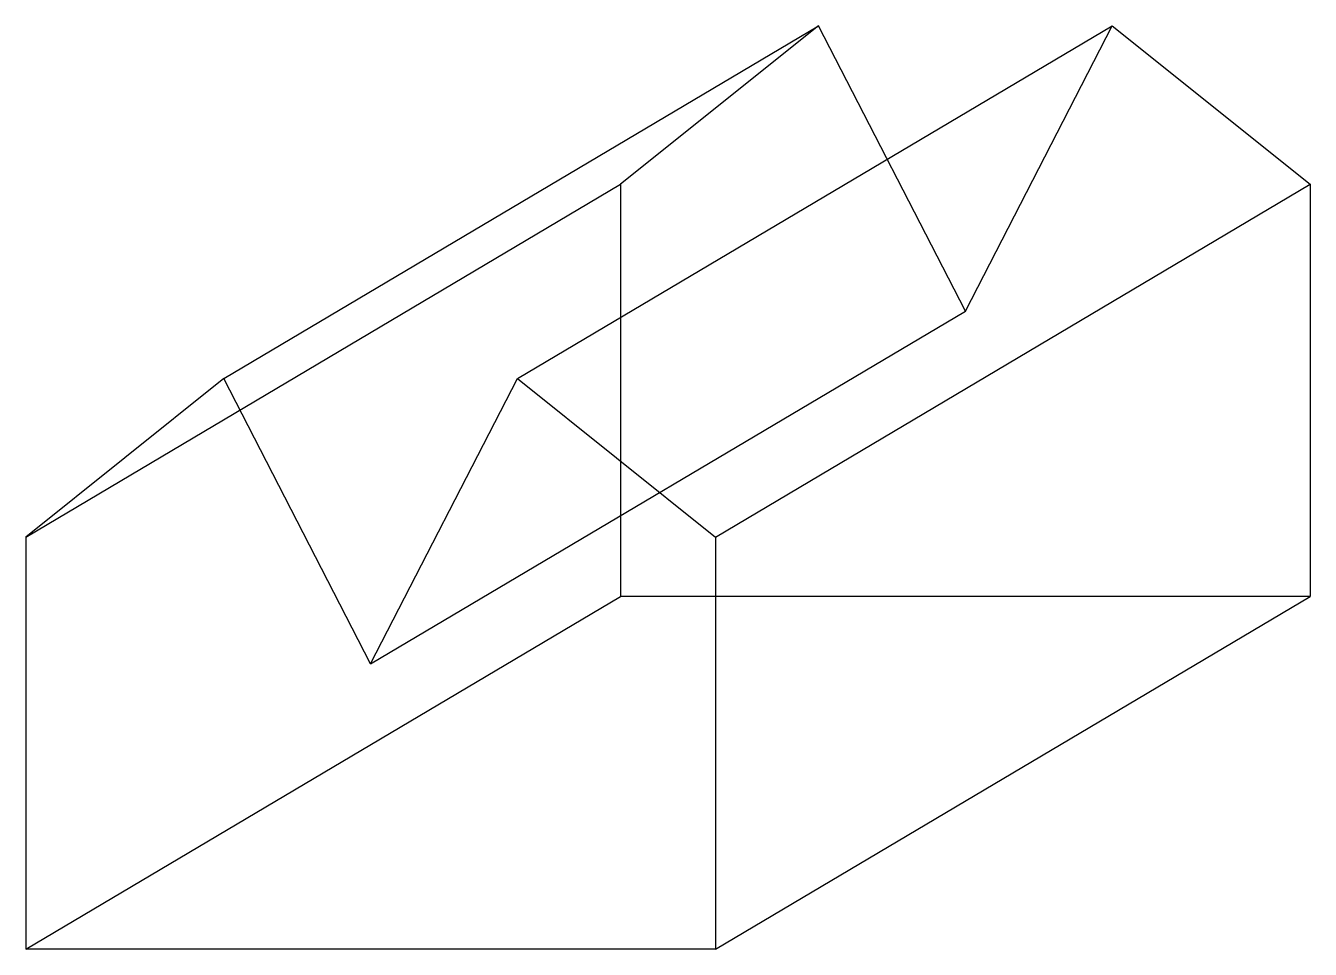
# Model space of a CAD drawing. Extents: x 203.5 to 253.7, y 218.5 to 254.6.
import ezdxf

# ---------------------------------------------------------------- set-up
doc = ezdxf.new("R2010")
doc.units = 0
doc.layers.get('0').update_dxf_attribs({"linetype": 'CONTINUOUS'})

msp = doc.modelspace()

# ---------------------------------------------------------------- linework, layer by layer
at = {"color": 7}
for p, q in [((211.231873, 240.794732), (234.4975, 254.588571)), ((222.709584, 240.794732), (245.975211, 254.588571)), ((234.4975, 254.588571), (226.742291, 248.389093)), ((240.236355, 243.42951), (234.4975, 254.588571)), ((240.236355, 243.42951), (245.975211, 254.588571)), ((245.975211, 254.588571), (253.730419, 248.389093)), ((203.476665, 234.595254), (226.742291, 248.389093)), ((226.742291, 248.389093), (226.742291, 232.270449)), ((230.464792, 234.595254), (253.730419, 248.389093)), ((253.730419, 248.389093), (253.730419, 232.270449)), ((216.970729, 229.635671), (240.236355, 243.42951)), ((211.231873, 240.794732), (203.476665, 234.595254)), ((216.970729, 229.635671), (211.231873, 240.794732)), ((216.970729, 229.635671), (222.709584, 240.794732)), ((222.709584, 240.794732), (230.464792, 234.595254)), ((203.476665, 234.595254), (203.476665, 218.47661)), ((230.464792, 234.595254), (230.464792, 218.47661)), ((203.476665, 218.47661), (226.742291, 232.270449)), ((253.730419, 232.270449), (226.742291, 232.270449)), ((230.464792, 218.47661), (253.730419, 232.270449)), ((230.464792, 218.47661), (203.476665, 218.47661))]:
    msp.add_line(p, q, dxfattribs=at)

doc.saveas('drawing.dxf')
